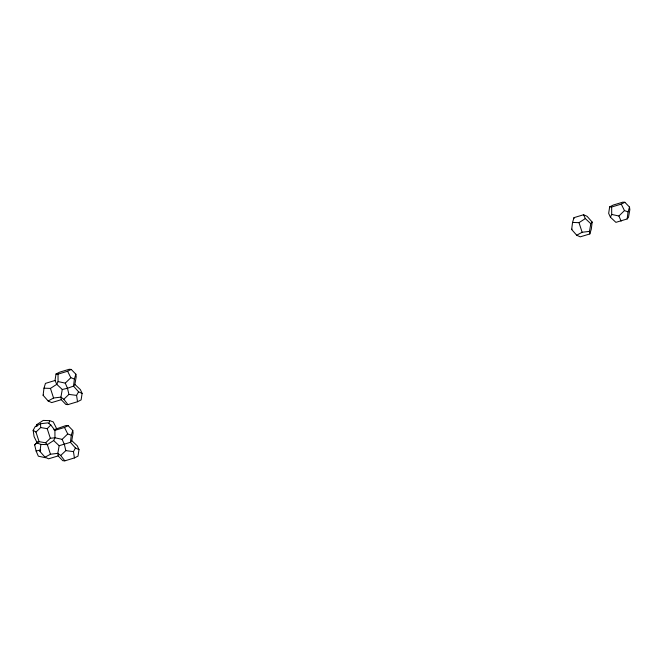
<?xml version="1.0" encoding="UTF-8"?>
<svg xmlns="http://www.w3.org/2000/svg" width="663" height="663" viewBox="0 0 663 663"><rect width="100%" height="100%" fill="white"/><g stroke="black" fill="none" stroke-linecap="round" stroke-linejoin="round"><path stroke-width="0.99" d="M74.869 384.424L80.364 389.579L82.104 393.408L81.118 399.897L77.513 401.728L67.933 404.621L65.91 404.488L61.269 399.698L51.689 402.59L48.15 400.982L43.103 395.272L43.99 388.178L45.449 383.388L55.029 380.496L56.007 374.007L59.612 372.175L69.201 369.283L71.214 369.415L75.864 374.205L76.204 376.775L74.869 384.424L73.518 386.09L67.493 388.278L62.264 389.488L56.761 384.325L55.029 380.496M53.802 429.773L66.085 425.505L68.107 425.638L72.756 430.428L73.096 432.997L71.761 440.646L77.256 445.801L78.996 449.63L78.01 456.119L74.405 457.951L64.825 460.843L62.803 460.71L58.162 455.92L48.581 458.813L45.043 457.205L39.995 451.495L40.882 444.401L37.31 443.124L34.086 436.644L33.15 430.32L35.131 426.723L40.551 423.748L47.91 422.861L50.794 424.991L54.921 430.353L54.954 437.795L53.653 440.547L47.338 444.633L40.882 444.401M75.864 374.205L74.405 378.996L73.518 386.09L78.566 391.8L82.104 393.408M72.756 430.428L71.297 435.218L70.411 442.312L75.458 448.022L78.996 449.63M571.663 229.522L572.55 222.428L574.009 217.638L583.589 214.746L587.128 216.353L592.175 222.072L591.288 229.158L589.83 233.948L580.249 236.84L576.711 235.232L571.663 229.522L571.995 229.1M627.157 218.956L628.052 211.87L629.502 207.08L624.861 202.29L622.839 202.157L613.258 205.049L609.653 206.881L608.667 213.37L610.408 217.199L615.902 222.354L627.157 218.956L628.507 217.29L629.85 209.649L629.502 207.08M62.264 389.488L60.921 397.129L61.269 399.698M53.653 440.547L59.156 445.71L57.814 453.351L58.162 455.92M589.83 233.948L589.482 231.379L590.824 223.738L592.175 222.072M48.838 423.516L49.708 420.64L53.28 421.925L56.504 428.397M36.067 426.334L36.937 424.502L43.252 420.417L49.708 420.64M71.214 369.415L67.609 371.239L58.029 374.131L58.062 381.573L56.761 384.325L50.446 388.41L43.99 388.178M610.408 217.199L611.7 214.447L611.667 207.005L621.248 204.113L624.861 202.29M77.513 401.728L76.585 395.397L78.566 391.8M74.405 457.951L73.469 451.619L75.458 448.022M43.103 395.272L43.435 394.85M45.548 457.735L38.346 456.185L36.109 451.031L34.675 444.906L37.418 441.89M39.995 451.495L40.667 450.658M71.761 440.646L70.411 442.312L59.156 445.71M64.825 460.843L60.698 455.481L57.814 453.351L50.454 454.23L47.338 444.633L45.623 442.793L39.084 441.666L35.959 432.069L40.675 427.544L47.214 428.671L50.794 424.991M58.062 381.573L65.264 383.123L70.833 377.719L74.405 378.996M45.623 442.793L50.338 438.268L54.954 437.795L62.156 439.345L67.725 433.942L71.297 435.218M611.7 214.447L618.902 215.997L624.48 210.594L628.052 211.87M48.15 400.982L53.562 398.007L60.921 397.129L63.805 399.259L68.927 394.402L76.585 395.397M34.675 444.906L37.6 442.13M60.698 455.481L65.819 450.625L73.469 451.619M37.31 443.124L39.084 441.666M572.55 222.428L579.006 222.66L585.321 218.575L590.824 223.738M45.043 457.205L50.454 454.23M576.711 235.232L582.122 232.265L589.482 231.379M54.921 430.353L64.502 427.461L68.107 425.638M36.109 451.031L40.468 450.028M609.653 206.881L611.667 207.005M56.007 374.007L58.029 374.131M33.15 430.32L35.959 432.069M63.805 399.259L67.933 404.621M621.248 204.113L624.48 210.594M67.609 371.239L70.833 377.719M64.502 427.461L67.725 433.942M583.589 214.746L585.321 218.575M36.937 424.502L37.634 426.027M618.902 215.997L621.132 221.144M65.264 383.123L67.493 388.278L68.927 394.402M62.156 439.345L64.386 444.5L65.819 450.625M579.006 222.66L582.122 232.265M50.446 388.41L53.562 398.007M47.214 428.671L50.338 438.268M574.009 217.638L574.092 218.276M40.551 423.748L40.675 427.544"/></g></svg>
